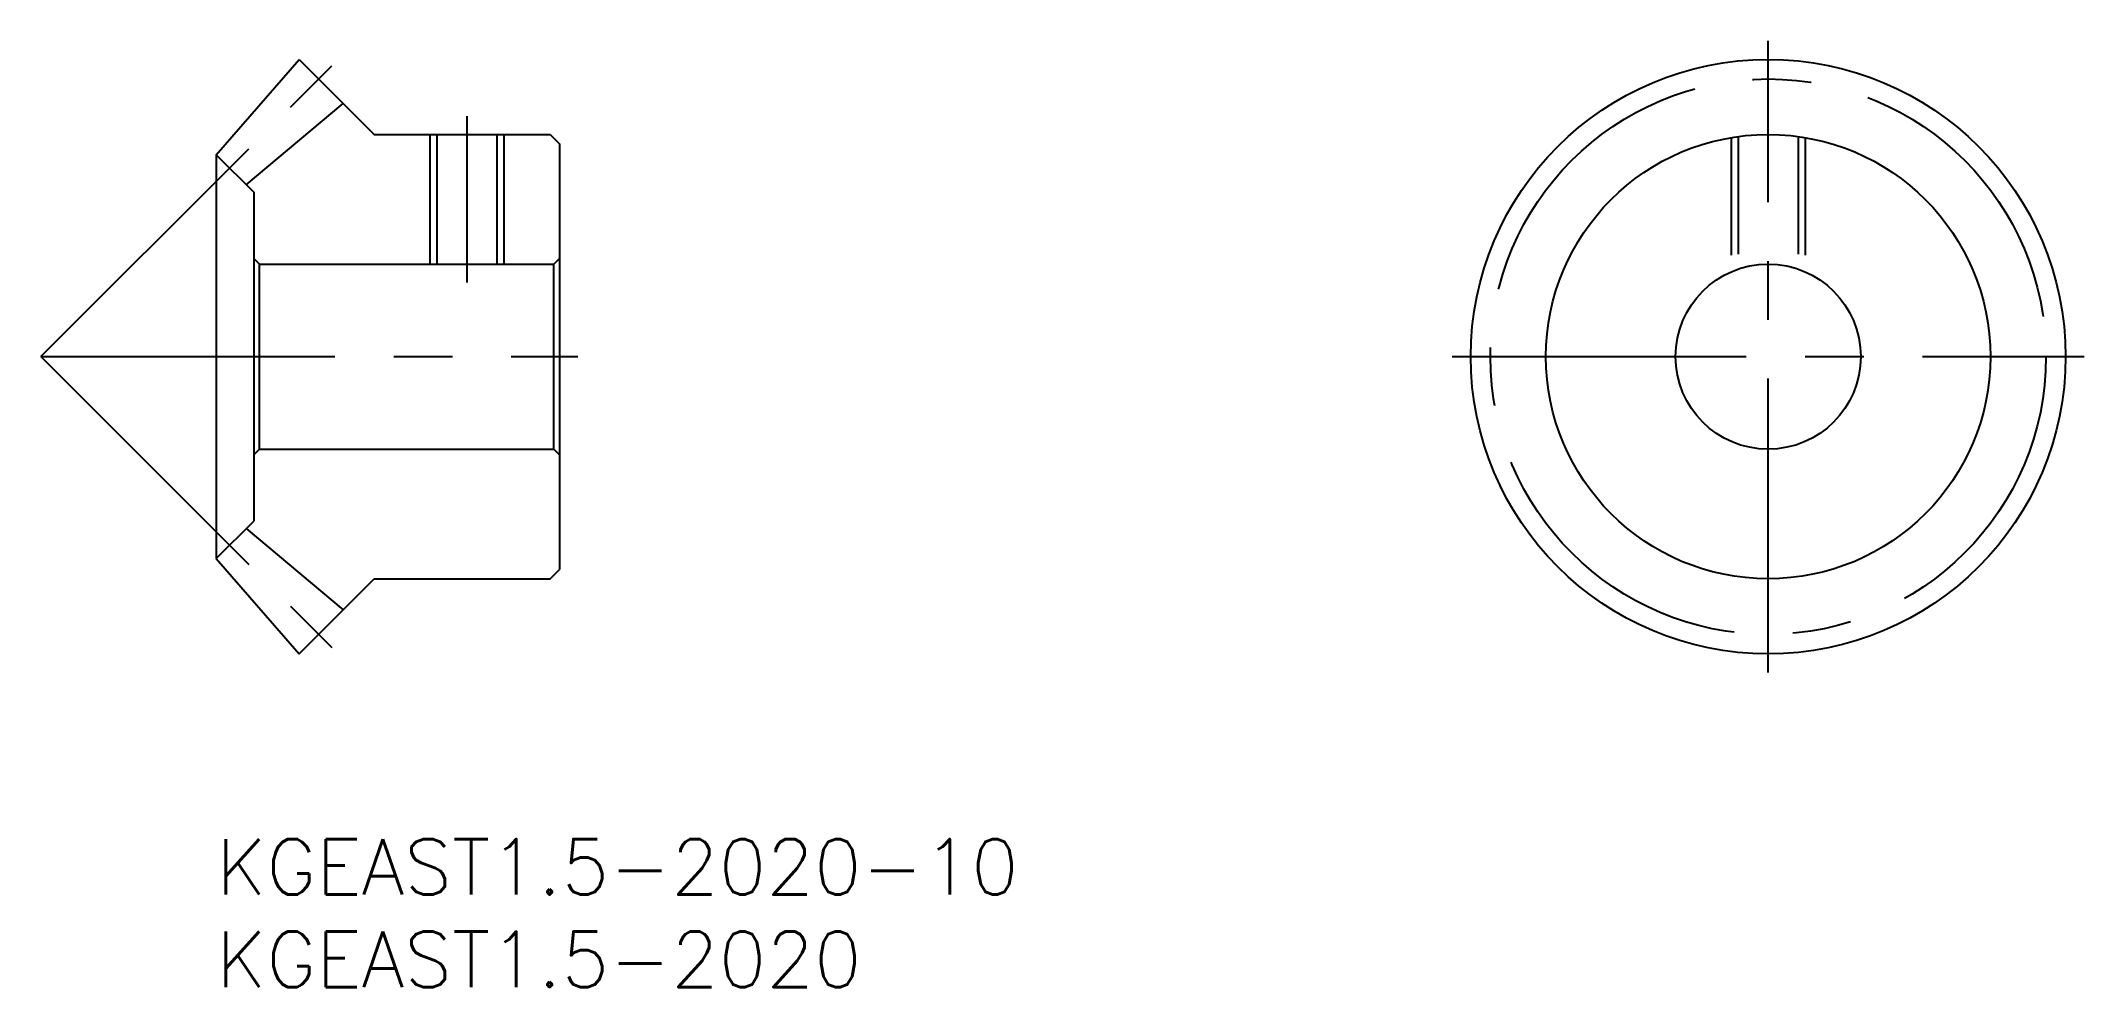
# Model space of a CAD drawing. Extents: x -9 to 101, y -8 to 43.
import ezdxf

# ---------------------------------------------------------------- set-up
doc = ezdxf.new("R2010")
doc.units = 0
doc.header["$LTSCALE"] = 0.5
doc.linetypes.add('CENTER', pattern=[50.8, 31.75, -6.35, 6.35, -6.35])
doc.linetypes.add('DASHED', pattern=[19.05, 12.7, -6.35])
for name, color, linetype in [('MSM_CENTER', 1, 'CENTER'), ('MSM_CONTINUOUS', 7, 'CONTINUOUS'), ('MSM_DASHED', 4, 'DASHED'), ('MSM_NARROW', 5, 'CONTINUOUS'), ('MSM_PART_NUMBER', 7, 'CONTINUOUS')]:
    doc.layers.add(name, color=color, linetype=linetype)
doc.styles.get("Standard").update_dxf_attribs({"font": 'txt.shx', "height": 1, "bigfont": 'bigfont.shx'})

# ---------------------------------------------------------------- blocks, each defined once
blk = doc.blocks.new('*U24')
at = {"layer": 'MSM_PART_NUMBER'}
blk.add_text('KGEAST1.5-2020-10', height=3, dxfattribs=at).set_placement((0, -3))
blk = doc.blocks.new('*U25')
at = {"layer": 'MSM_PART_NUMBER'}
blk.add_text('KGEAST1.5-2020', height=3, dxfattribs=at).set_placement((0, -8))

msp = doc.modelspace()

# ---------------------------------------------------------------- linework, layer by layer
at = {"layer": 'MSM_CENTER'}
for p, q in [((83.79, 9), (83.79, 43.12)), ((-9.47, 26.06), (6.24, 41.77)), ((13.53, 39.06), (13.53, 30.06)), ((-9.47, 26.06), (19.53, 26.06)), ((-9.47, 26.06), (6.24, 10.35)), ((66.73, 26.06), (100.85, 26.06))]:
    msp.add_line(p, q, dxfattribs=at)
msp.add_circle((83.79, 26.06), 15, dxfattribs=at)
at = {"layer": 'MSM_CONTINUOUS'}
for p, q in [((0, 36.97), (4.47, 42.12)), ((4.47, 42.12), (4.47, 42.12)), ((4.47, 42.12), (8.53, 38.06)), ((1.62, 35.35), (6.86, 39.73)), ((8.53, 38.06), (18.03, 38.06)), ((11.91, 38.06), (11.91, 31.06)), ((15.15, 38.06), (15.15, 31.06)), ((18.03, 38.06), (18.53, 37.56)), ((18.53, 37.56), (18.53, 14.56)), ((0, 36.97), (2.03, 34.94)), ((0, 36.97), (0, 15.15)), ((2.03, 34.94), (2.03, 17.18)), ((2.33, 31.06), (2.03, 31.36)), ((2.33, 21.06), (2.33, 31.06)), ((2.33, 31.06), (18.23, 31.06)), ((18.23, 31.06), (18.53, 31.36)), ((18.23, 21.06), (18.23, 31.06)), ((2.33, 21.06), (2.03, 20.76)), ((2.33, 21.06), (18.23, 21.06)), ((18.23, 21.06), (18.53, 20.76)), ((0, 15.15), (2.03, 17.18)), ((1.62, 16.77), (6.86, 12.39)), ((0, 15.15), (4.47, 10)), ((18.03, 14.06), (18.53, 14.56)), ((4.47, 10), (8.53, 14.06)), ((8.53, 14.06), (18.03, 14.06)), ((4.47, 10), (4.47, 10))]:
    msp.add_line(p, q, dxfattribs=at)
for radius in [16.06, 12, 5]:
    msp.add_circle((83.79, 26.06), radius, dxfattribs=at)
at = {"layer": 'MSM_DASHED'}
for p, q in [((81.79, 37.89), (81.79, 30.64)), ((82.17, 37.95), (82.17, 30.79)), ((85.41, 37.95), (85.41, 30.79)), ((85.79, 37.89), (85.79, 30.64))]:
    msp.add_line(p, q, dxfattribs=at)
at = {"layer": 'MSM_NARROW'}
for p, q in [((11.53, 38.06), (11.53, 31.06)), ((15.53, 38.06), (15.53, 31.06))]:
    msp.add_line(p, q, dxfattribs=at)

# ---------------------------------------------------------------- block references
at = {"layer": 'MSM_CONTINUOUS'}
for name in ['*U24', '*U25']:
    msp.add_blockref(name, (0, 0), dxfattribs=at)

doc.saveas('drawing.dxf')
